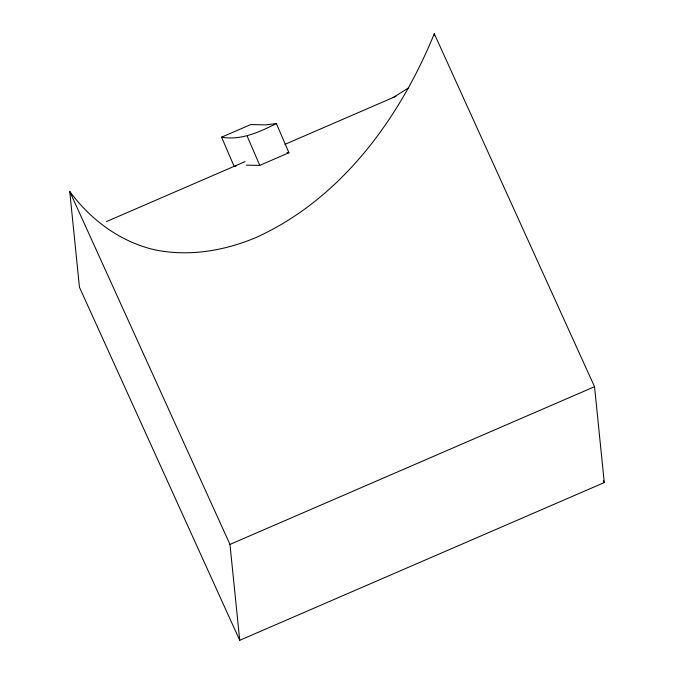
<?xml version="1.0" encoding="UTF-8"?>
<svg xmlns="http://www.w3.org/2000/svg" width="674" height="674" viewBox="0 0 674 674"><rect width="100%" height="100%" fill="white"/><g stroke="black" fill="none" stroke-linecap="round" stroke-linejoin="round"><path stroke-width="1.01" d="M434.283 33.7C399.749 118.253 341.398 198.662 256.331 237.391C224.383 250.888 188.813 256.929 154.54 249.759C120.039 241.755 90.535 219.673 69.725 191.424L79.465 287.301L239.717 640.3L604.275 482.576L594.535 386.699L434.283 33.7L434.494 35.781M393.195 97.519L408.629 87.856M236.094 166.065L234.122 166.368L221.578 137.184L250.736 124.564L265.581 124.892L276.382 123.569L288.935 152.754L259.768 165.374L246.457 165.172M221.578 137.184C241.191 140.605 259.263 132.053 276.382 123.569M106.484 221.569L245.092 161.592M284.967 144.346L396.042 96.289M239.717 640.3L229.977 544.424L594.535 386.699M286.972 152.678L288.935 152.754M603.407 480.655L604.275 482.576M69.725 191.424L229.977 544.424M247.215 136.19L259.768 165.374"/></g></svg>
